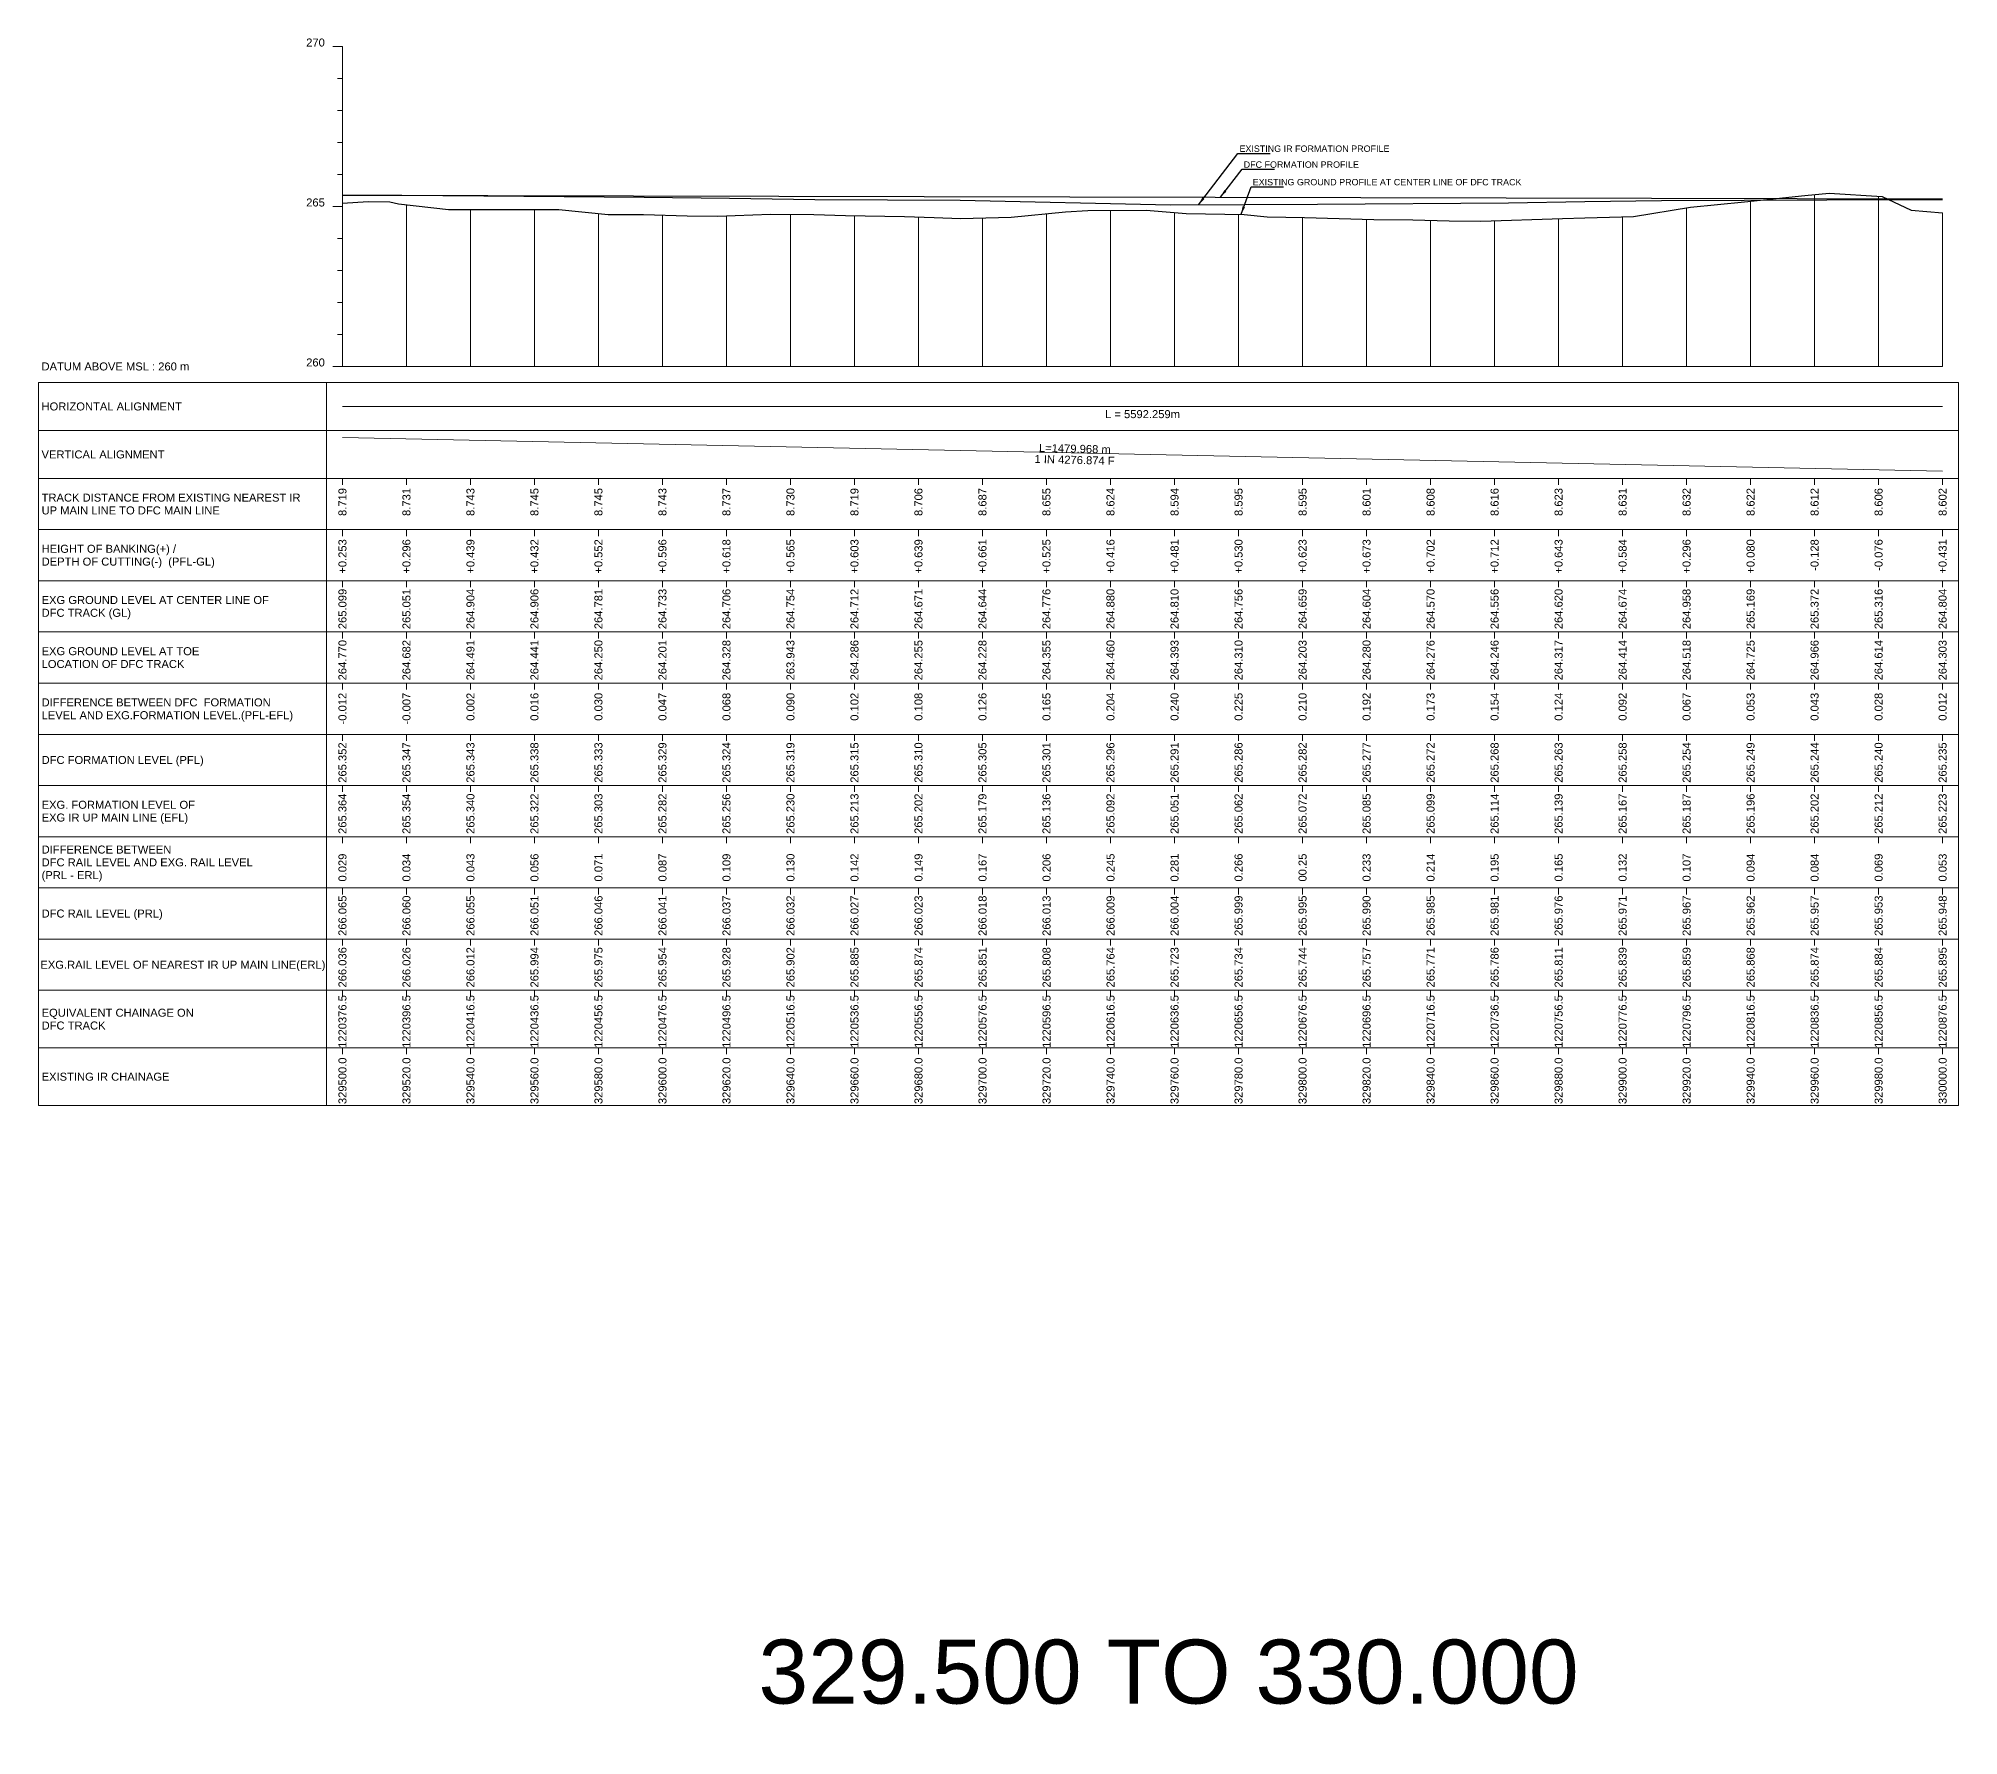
# Model space of a CAD drawing. Header units: metres. Extents: x 2905 to 23505, y -2719 to -1879.
# Drawn here: x 20905 to 21505, y -2428 to -1897 of the extents above; entities that cross this region are included whole.
import ezdxf
from ezdxf.enums import TextEntityAlignment as Align

# ---------------------------------------------------------------- set-up
doc = ezdxf.new("R2010")
doc.units = ezdxf.units.M
doc.header["$MEASUREMENT"] = 0
for name, color, linetype, lineweight in [('LS CUT FILL', 10, 'Continuous', 0), ('LS DATUM', 7, 'Continuous', 0), ('LS DATUM X', 7, 'Continuous', 0), ('LS DATUM Y', 7, 'Continuous', 0), ('LS DIFF. EXG.RL & PRO. RL', 10, 'Continuous', 0), ('LS DIFF. PFL & EFL', 10, 'Continuous', 0), ('LS EXG FL', 7, 'Continuous', 0), ('LS EXG GL', 7, 'Continuous', 0), ('LS EXG GL AT PRO TOE', 7, 'Continuous', 0), ('LS EXG IR CH', 7, 'Continuous', 0), ('LS EXG RL', 7, 'Continuous', 0), ('LS EXG. FL', 7, 'Continuous', 0), ('LS EXG. GL', 7, 'Continuous', 0), ('LS EXG. GL AT PRO. TOE', 7, 'Continuous', 0), ('LS EXG. IR CH', 7, 'Continuous', 0), ('LS EXG. RL', 7, 'Continuous', 0), ('LS FRAME', 7, 'Continuous', 0), ('LS HORIZONTAL ALIGNMENT', 10, 'Continuous', 0), ('LS PFL-EFL', 10, 'Continuous', 0), ('LS PRL-ERL', 10, 'Continuous', 0), ('LS PRO FL', 10, 'Continuous', 0), ('LS PRO. CUT & FILL', 10, 'Continuous', 0), ('LS PRO. DFCC CH', 10, 'Continuous', 0), ('LS PRO. FL', 10, 'Continuous', 0), ('LS PRO. RL', 10, 'Continuous', 0), ('LS PROFILE EXG FL', 7, 'Continuous', 25), ('LS PROFILE EXG GL', 7, 'Continuous', 30), ('LS PROFILE PRO FL', 1, 'Continuous', 30), ('LS TICKS', 7, 'Continuous', 0), ('LS TRACK CENTER', 10, 'Continuous', 0), ("LS TRACK CENTER's", 10, 'Continuous', 0), ('LS VERTICAL ALIGNMENT', 10, 'Continuous', 0), ('Profile Grid', 7, 'Continuous', 0)]:
    doc.layers.add(name, color=color, linetype=linetype, lineweight=lineweight)
doc.layers.add('ref text', color=3, linetype='Continuous')
doc.styles.get("Standard").update_dxf_attribs({"font": 'arial.ttf'})
doc.styles.add('Style-Arial', font='arial.ttf')
doc.styles.add('StyleArial', font='arial.ttf')
doc.dimstyles.get("Standard").update_dxf_attribs({"dimtxt": 5, "dimasz": 0.18, "dimexe": 0.18, "dimexo": 0.0625, "dimgap": 0.09, "dimtad": 0, "dimtih": 1, "dimtoh": 1, "dimdec": 4, "dimzin": 0, "dimdsep": 46, "dimtxsty": 'Standard', "dimcen": 0.09, "dimadec": 0, "dimazin": 0, "dimtfac": 1, "dimtdec": 4, "dimtofl": 0, "dimtmove": 0, "dimatfit": 3, "dimfxl": 1, "dimtolj": 1, "dimtzin": 0, "dimarcsym": 0})

msp = doc.modelspace()

# ---------------------------------------------------------------- linework, layer by layer
at = {"layer": 'LS DATUM X', "color": 7, "linetype": 'Continuous', "lineweight": 0}
msp.add_line((21000, -2000), (21499.99, -2000), dxfattribs=at)
at = {"layer": 'LS DATUM Y', "color": 7, "linetype": 'Continuous', "lineweight": 0}
for p, q in [((20997, -1900), (21000, -1900)), ((20997, -1900), (21000, -1900)), ((21000, -2000), (21000, -1900)), ((20998.5, -1910), (21000, -1910)), ((20998.5, -1920), (21000, -1920)), ((20998.5, -1930), (21000, -1930)), ((20998.5, -1940), (21000, -1940)), ((20997, -1950), (21000, -1950)), ((20998.5, -1960), (21000, -1960)), ((20998.5, -1970), (21000, -1970)), ((20998.5, -1980), (21000, -1980)), ((20998.5, -1990), (21000, -1990)), ((20997, -2000), (21000, -2000))]:
    msp.add_line(p, q, dxfattribs=at)
at = {"layer": 'LS FRAME'}
for points in [[(20995, -2231), (20905, -2231), (20905, -2005)], [(20905, -2005), (20995, -2005)], [(20995, -2020), (20905, -2020)], [(20995, -2035), (20905, -2035)], [(20995, -2051), (20905, -2051)], [(20905, -2051), (20995, -2051)], [(20995, -2067), (20905, -2067)], [(20905, -2067), (20995, -2067)], [(20995, -2083), (20905, -2083)], [(20905, -2083), (20995, -2083)], [(20995, -2099), (20905, -2099)], [(20995, -2115), (20905, -2115)], [(20905, -2115), (20995, -2115)], [(20995, -2131), (20905, -2131)], [(20905, -2131), (20995, -2131)], [(20995, -2147), (20905, -2147)], [(20905, -2147), (20995, -2147)], [(20995, -2163), (20905, -2163)], [(20905, -2163), (20995, -2163)], [(20995, -2179), (20905, -2179)], [(20995, -2195), (20905, -2195)], [(20995, -2213), (20905, -2213)]]:
    msp.add_lwpolyline(points, dxfattribs=at)
at = {"layer": 'LS FRAME', "color": 7, "linetype": 'Continuous', "lineweight": 0, "flags": 128}
for points in [[(20995, -2020), (21504.99, -2020), (21504.99, -2005), (20995, -2005), (20995, -2020)], [(20995, -2035), (21504.99, -2035), (21504.99, -2020), (20995, -2020), (20995, -2035)], [(20995, -2051), (21504.99, -2051), (21504.99, -2035), (20995, -2035), (20995, -2051)], [(20995, -2067), (21504.99, -2067), (21504.99, -2051), (20995, -2051), (20995, -2067)], [(20995, -2083), (21504.99, -2083), (21504.99, -2067), (20995, -2067), (20995, -2083)], [(20995, -2099), (21504.99, -2099), (21504.99, -2083), (20995, -2083), (20995, -2099)], [(20995, -2115), (21504.99, -2115), (21504.99, -2099), (20995, -2099), (20995, -2115)], [(20995, -2131), (21504.99, -2131), (21504.99, -2115), (20995, -2115), (20995, -2131)], [(20995, -2147), (21504.99, -2147), (21504.99, -2131), (20995, -2131), (20995, -2147)], [(20995, -2163), (21504.99, -2163), (21504.99, -2147), (20995, -2147), (20995, -2163)], [(20995, -2179), (21504.99, -2179), (21504.99, -2163), (20995, -2163), (20995, -2179)], [(20995, -2195), (21504.99, -2195), (21504.99, -2179), (20995, -2179), (20995, -2195)], [(20995, -2213), (21504.99, -2213), (21504.99, -2195), (20995, -2195), (20995, -2213)], [(20995, -2231), (21504.99, -2231), (21504.99, -2213), (20995, -2213), (20995, -2231)]]:
    msp.add_lwpolyline(points, close=True, dxfattribs=at)
at = {"layer": 'LS FRAME', "color": 7, "linetype": 'Continuous', "lineweight": 0}
msp.add_3dface([(20995, -2099), (20915, -2099), (20915, -2099)], dxfattribs=at)
at = {"layer": 'LS HORIZONTAL ALIGNMENT', "lineweight": 0, "flags": 128}
msp.add_lwpolyline([(21000, -2012.5), (21499.99, -2012.5)], dxfattribs=at)
at = {"layer": 'LS PROFILE EXG FL'}
msp.add_lwpolyline([(21000, -1946.36), (21018.53, -1946.45), (21044.17, -1946.63), (21094.3, -1947.1), (21120.93, -1947.45), (21147.56, -1947.8), (21170.29, -1947.92), (21193.03, -1948.05), (21258.78, -1949.49), (21281.74, -1949.37), (21304.7, -1949.25), (21364.33, -1948.83), (21388.24, -1948.49), (21412.15, -1948.16), (21437.99, -1948.04), (21463.82, -1947.97), (21500, -1947.77)], dxfattribs=at)
at = {"layer": 'LS PROFILE EXG GL', "flags": 128}
msp.add_lwpolyline([(21000, -1949.01), (21007.99, -1948.44), (21014.86, -1948.52), (21017.51, -1949.22), (21033.12, -1950.93), (21044.79, -1950.98), (21055.64, -1950.92), (21067.66, -1950.97), (21083.05, -1952.5), (21094.02, -1952.5), (21107.71, -1952.9), (21117.19, -1953.05), (21133.8, -1952.39), (21147.27, -1952.54), (21157.16, -1952.82), (21175.63, -1953.17), (21184.9, -1953.43), (21193.15, -1953.72), (21208.94, -1953.35), (21225.9, -1951.65), (21232.95, -1951.22), (21251.14, -1951.16), (21263.66, -1952.21), (21281.74, -1952.47), (21288.95, -1953.21), (21300.59, -1953.42), (21322.3, -1954.02), (21334.51, -1954.14), (21345.85, -1954.47), (21355.66, -1954.58), (21381.27, -1953.76), (21388.24, -1953.6), (21395.91, -1953.35), (21403.46, -1953.18), (21421.22, -1950.22), (21438.07, -1948.51), (21456.92, -1946.59), (21464.59, -1945.82), (21481.16, -1946.92), (21490.17, -1951.16), (21499.99, -1951.96)], dxfattribs=at)
at = {"layer": 'LS PROFILE PRO FL'}
msp.add_line((21000, -1946.48), (21499.99, -1947.65), dxfattribs=at)
at = {"layer": 'LS TICKS', "color": 7, "linetype": 'Continuous', "lineweight": 0, "flags": 128}
for points in [[(21000, -2037), (21000, -2035)], [(21020, -2037), (21020, -2035)], [(21040, -2037), (21040, -2035)], [(21059.99, -2037), (21059.99, -2035)], [(21079.99, -2037), (21079.99, -2035)], [(21099.99, -2037), (21099.99, -2035)], [(21119.99, -2037), (21119.99, -2035)], [(21139.99, -2037), (21139.99, -2035)], [(21159.99, -2037), (21159.99, -2035)], [(21179.99, -2037), (21179.99, -2035)], [(21199.98, -2037), (21199.98, -2035)], [(21219.98, -2037), (21219.98, -2035)], [(21239.98, -2037), (21239.98, -2035)], [(21260, -2037), (21260, -2035)], [(21280, -2037), (21280, -2035)], [(21300, -2037), (21300, -2035)], [(21320, -2037), (21320, -2035)], [(21340, -2037), (21340, -2035)], [(21360, -2037), (21360, -2035)], [(21380, -2037), (21380, -2035)], [(21400, -2037), (21400, -2035)], [(21419.99, -2037), (21419.99, -2035)], [(21439.99, -2037), (21439.99, -2035)], [(21459.99, -2037), (21459.99, -2035)], [(21479.99, -2037), (21479.99, -2035)], [(21499.99, -2037), (21499.99, -2035)], [(21000, -2053), (21000, -2051)], [(21020, -2053), (21020, -2051)], [(21040, -2053), (21040, -2051)], [(21059.99, -2053), (21059.99, -2051)], [(21079.99, -2053), (21079.99, -2051)], [(21099.99, -2053), (21099.99, -2051)], [(21119.99, -2053), (21119.99, -2051)], [(21139.99, -2053), (21139.99, -2051)], [(21159.99, -2053), (21159.99, -2051)], [(21179.99, -2053), (21179.99, -2051)], [(21199.98, -2053), (21199.98, -2051)], [(21219.98, -2053), (21219.98, -2051)], [(21239.98, -2053), (21239.98, -2051)], [(21260, -2053), (21260, -2051)], [(21280, -2053), (21280, -2051)], [(21300, -2053), (21300, -2051)], [(21320, -2053), (21320, -2051)], [(21340, -2053), (21340, -2051)], [(21360, -2053), (21360, -2051)], [(21380, -2053), (21380, -2051)], [(21400, -2053), (21400, -2051)], [(21419.99, -2053), (21419.99, -2051)], [(21439.99, -2053), (21439.99, -2051)], [(21459.99, -2053), (21459.99, -2051)], [(21479.99, -2053), (21479.99, -2051)], [(21499.99, -2053), (21499.99, -2051)], [(21000, -2069), (21000, -2067)], [(21020, -2069), (21020, -2067)], [(21040, -2069), (21040, -2067)], [(21059.99, -2069), (21059.99, -2067)], [(21079.99, -2069), (21079.99, -2067)], [(21099.99, -2069), (21099.99, -2067)], [(21119.99, -2069), (21119.99, -2067)], [(21139.99, -2069), (21139.99, -2067)], [(21159.99, -2069), (21159.99, -2067)], [(21179.99, -2069), (21179.99, -2067)], [(21199.98, -2069), (21199.98, -2067)], [(21219.98, -2069), (21219.98, -2067)], [(21239.98, -2069), (21239.98, -2067)], [(21260, -2069), (21260, -2067)], [(21280, -2069), (21280, -2067)], [(21300, -2069), (21300, -2067)], [(21320, -2069), (21320, -2067)], [(21340, -2069), (21340, -2067)], [(21360, -2069), (21360, -2067)], [(21380, -2069), (21380, -2067)], [(21400, -2069), (21400, -2067)], [(21419.99, -2069), (21419.99, -2067)], [(21439.99, -2069), (21439.99, -2067)], [(21459.99, -2069), (21459.99, -2067)], [(21479.99, -2069), (21479.99, -2067)], [(21499.99, -2069), (21499.99, -2067)], [(21000, -2085), (21000, -2083)], [(21020, -2085), (21020, -2083)], [(21040, -2085), (21040, -2083)], [(21059.99, -2085), (21059.99, -2083)], [(21079.99, -2085), (21079.99, -2083)], [(21099.99, -2085), (21099.99, -2083)], [(21119.99, -2085), (21119.99, -2083)], [(21139.99, -2085), (21139.99, -2083)], [(21159.99, -2085), (21159.99, -2083)], [(21179.99, -2085), (21179.99, -2083)], [(21199.98, -2085), (21199.98, -2083)], [(21219.98, -2085), (21219.98, -2083)], [(21239.98, -2085), (21239.98, -2083)], [(21260, -2085), (21260, -2083)], [(21280, -2085), (21280, -2083)], [(21300, -2085), (21300, -2083)], [(21320, -2085), (21320, -2083)], [(21340, -2085), (21340, -2083)], [(21360, -2085), (21360, -2083)], [(21380, -2085), (21380, -2083)], [(21400, -2085), (21400, -2083)], [(21419.99, -2085), (21419.99, -2083)], [(21439.99, -2085), (21439.99, -2083)], [(21459.99, -2085), (21459.99, -2083)], [(21479.99, -2085), (21479.99, -2083)], [(21499.99, -2085), (21499.99, -2083)], [(21000, -2101), (21000, -2099)], [(21020, -2101), (21020, -2099)], [(21040, -2101), (21040, -2099)], [(21059.99, -2101), (21059.99, -2099)], [(21079.99, -2101), (21079.99, -2099)], [(21099.99, -2101), (21099.99, -2099)], [(21119.99, -2101), (21119.99, -2099)], [(21139.99, -2101), (21139.99, -2099)], [(21159.99, -2101), (21159.99, -2099)], [(21179.99, -2101), (21179.99, -2099)], [(21199.98, -2101), (21199.98, -2099)], [(21219.98, -2101), (21219.98, -2099)], [(21239.98, -2101), (21239.98, -2099)], [(21260, -2101), (21260, -2099)], [(21280, -2101), (21280, -2099)], [(21300, -2101), (21300, -2099)], [(21320, -2101), (21320, -2099)], [(21340, -2101), (21340, -2099)], [(21360, -2101), (21360, -2099)], [(21380, -2101), (21380, -2099)], [(21400, -2101), (21400, -2099)], [(21419.99, -2101), (21419.99, -2099)], [(21439.99, -2101), (21439.99, -2099)], [(21459.99, -2101), (21459.99, -2099)], [(21479.99, -2101), (21479.99, -2099)], [(21499.99, -2101), (21499.99, -2099)], [(21000, -2117), (21000, -2115)], [(21020, -2117), (21020, -2115)], [(21040, -2117), (21040, -2115)], [(21059.99, -2117), (21059.99, -2115)], [(21079.99, -2117), (21079.99, -2115)], [(21099.99, -2117), (21099.99, -2115)], [(21119.99, -2117), (21119.99, -2115)], [(21139.99, -2117), (21139.99, -2115)], [(21159.99, -2117), (21159.99, -2115)], [(21179.99, -2117), (21179.99, -2115)], [(21199.98, -2117), (21199.98, -2115)], [(21219.98, -2117), (21219.98, -2115)], [(21239.98, -2117), (21239.98, -2115)], [(21260, -2117), (21260, -2115)], [(21280, -2117), (21280, -2115)], [(21300, -2117), (21300, -2115)], [(21320, -2117), (21320, -2115)], [(21340, -2117), (21340, -2115)], [(21360, -2117), (21360, -2115)], [(21380, -2117), (21380, -2115)], [(21400, -2117), (21400, -2115)], [(21419.99, -2117), (21419.99, -2115)], [(21439.99, -2117), (21439.99, -2115)], [(21459.99, -2117), (21459.99, -2115)], [(21479.99, -2117), (21479.99, -2115)], [(21499.99, -2117), (21499.99, -2115)], [(21000, -2133), (21000, -2131)], [(21020, -2133), (21020, -2131)], [(21040, -2133), (21040, -2131)], [(21059.99, -2133), (21059.99, -2131)], [(21079.99, -2133), (21079.99, -2131)], [(21099.99, -2133), (21099.99, -2131)], [(21119.99, -2133), (21119.99, -2131)], [(21139.99, -2133), (21139.99, -2131)], [(21159.99, -2133), (21159.99, -2131)], [(21179.99, -2133), (21179.99, -2131)], [(21199.98, -2133), (21199.98, -2131)], [(21219.98, -2133), (21219.98, -2131)], [(21239.98, -2133), (21239.98, -2131)], [(21260, -2133), (21260, -2131)], [(21280, -2133), (21280, -2131)], [(21300, -2133), (21300, -2131)], [(21320, -2133), (21320, -2131)], [(21340, -2133), (21340, -2131)], [(21360, -2133), (21360, -2131)], [(21380, -2133), (21380, -2131)], [(21400, -2133), (21400, -2131)], [(21419.99, -2133), (21419.99, -2131)], [(21439.99, -2133), (21439.99, -2131)], [(21459.99, -2133), (21459.99, -2131)], [(21479.99, -2133), (21479.99, -2131)], [(21499.99, -2133), (21499.99, -2131)], [(21000, -2149), (21000, -2147)], [(21020, -2149), (21020, -2147)], [(21040, -2149), (21040, -2147)], [(21059.99, -2149), (21059.99, -2147)], [(21079.99, -2149), (21079.99, -2147)], [(21099.99, -2149), (21099.99, -2147)], [(21119.99, -2149), (21119.99, -2147)], [(21139.99, -2149), (21139.99, -2147)], [(21159.99, -2149), (21159.99, -2147)], [(21179.99, -2149), (21179.99, -2147)], [(21199.98, -2149), (21199.98, -2147)], [(21219.98, -2149), (21219.98, -2147)], [(21239.98, -2149), (21239.98, -2147)], [(21260, -2149), (21260, -2147)], [(21280, -2149), (21280, -2147)], [(21300, -2149), (21300, -2147)], [(21320, -2149), (21320, -2147)], [(21340, -2149), (21340, -2147)], [(21360, -2149), (21360, -2147)], [(21380, -2149), (21380, -2147)], [(21400, -2149), (21400, -2147)], [(21419.99, -2149), (21419.99, -2147)], [(21439.99, -2149), (21439.99, -2147)], [(21459.99, -2149), (21459.99, -2147)], [(21479.99, -2149), (21479.99, -2147)], [(21499.99, -2149), (21499.99, -2147)], [(21000, -2165), (21000, -2163)], [(21020, -2165), (21020, -2163)], [(21040, -2165), (21040, -2163)], [(21059.99, -2165), (21059.99, -2163)], [(21079.99, -2165), (21079.99, -2163)], [(21099.99, -2165), (21099.99, -2163)], [(21119.99, -2165), (21119.99, -2163)], [(21139.99, -2165), (21139.99, -2163)], [(21159.99, -2165), (21159.99, -2163)], [(21179.99, -2165), (21179.99, -2163)], [(21199.98, -2165), (21199.98, -2163)], [(21219.98, -2165), (21219.98, -2163)], [(21239.98, -2165), (21239.98, -2163)], [(21260, -2165), (21260, -2163)], [(21280, -2165), (21280, -2163)], [(21300, -2165), (21300, -2163)], [(21320, -2165), (21320, -2163)], [(21340, -2165), (21340, -2163)], [(21360, -2165), (21360, -2163)], [(21380, -2165), (21380, -2163)], [(21400, -2165), (21400, -2163)], [(21419.99, -2165), (21419.99, -2163)], [(21439.99, -2165), (21439.99, -2163)], [(21459.99, -2165), (21459.99, -2163)], [(21479.99, -2165), (21479.99, -2163)], [(21499.99, -2165), (21499.99, -2163)], [(21000, -2181), (21000, -2179)], [(21020, -2181), (21020, -2179)], [(21040, -2181), (21040, -2179)], [(21059.99, -2181), (21059.99, -2179)], [(21079.99, -2181), (21079.99, -2179)], [(21099.99, -2181), (21099.99, -2179)], [(21119.99, -2181), (21119.99, -2179)], [(21139.99, -2181), (21139.99, -2179)], [(21159.99, -2181), (21159.99, -2179)], [(21179.99, -2181), (21179.99, -2179)], [(21199.98, -2181), (21199.98, -2179)], [(21219.98, -2181), (21219.98, -2179)], [(21239.98, -2181), (21239.98, -2179)], [(21260, -2181), (21260, -2179)], [(21280, -2181), (21280, -2179)], [(21300, -2181), (21300, -2179)], [(21320, -2181), (21320, -2179)], [(21340, -2181), (21340, -2179)], [(21360, -2181), (21360, -2179)], [(21380, -2181), (21380, -2179)], [(21400, -2181), (21400, -2179)], [(21419.99, -2181), (21419.99, -2179)], [(21439.99, -2181), (21439.99, -2179)], [(21459.99, -2181), (21459.99, -2179)], [(21479.99, -2181), (21479.99, -2179)], [(21499.99, -2181), (21499.99, -2179)], [(21000, -2197), (21000, -2195)], [(21020, -2197), (21020, -2195)], [(21040, -2197), (21040, -2195)], [(21059.99, -2197), (21059.99, -2195)], [(21079.99, -2197), (21079.99, -2195)], [(21099.99, -2197), (21099.99, -2195)], [(21119.99, -2197), (21119.99, -2195)], [(21139.99, -2197), (21139.99, -2195)], [(21159.99, -2197), (21159.99, -2195)], [(21179.99, -2197), (21179.99, -2195)], [(21199.98, -2197), (21199.98, -2195)], [(21219.98, -2197), (21219.98, -2195)], [(21239.98, -2197), (21239.98, -2195)], [(21260, -2197), (21260, -2195)], [(21280, -2197), (21280, -2195)], [(21300, -2197), (21300, -2195)], [(21320, -2197), (21320, -2195)], [(21340, -2197), (21340, -2195)], [(21360, -2197), (21360, -2195)], [(21380, -2197), (21380, -2195)], [(21400, -2197), (21400, -2195)], [(21419.99, -2197), (21419.99, -2195)], [(21439.99, -2197), (21439.99, -2195)], [(21459.99, -2197), (21459.99, -2195)], [(21479.99, -2197), (21479.99, -2195)], [(21499.99, -2197), (21499.99, -2195)], [(21000, -2215), (21000, -2213)], [(21020, -2215), (21020, -2213)], [(21040, -2215), (21040, -2213)], [(21059.99, -2215), (21059.99, -2213)], [(21079.99, -2215), (21079.99, -2213)], [(21099.99, -2215), (21099.99, -2213)], [(21119.99, -2215), (21119.99, -2213)], [(21139.99, -2215), (21139.99, -2213)], [(21159.99, -2215), (21159.99, -2213)], [(21179.99, -2215), (21179.99, -2213)], [(21199.98, -2215), (21199.98, -2213)], [(21219.98, -2215), (21219.98, -2213)], [(21239.98, -2215), (21239.98, -2213)], [(21260, -2215), (21260, -2213)], [(21280, -2215), (21280, -2213)], [(21300, -2215), (21300, -2213)], [(21320, -2215), (21320, -2213)], [(21340, -2215), (21340, -2213)], [(21360, -2215), (21360, -2213)], [(21380, -2215), (21380, -2213)], [(21400, -2215), (21400, -2213)], [(21419.99, -2215), (21419.99, -2213)], [(21439.99, -2215), (21439.99, -2213)], [(21459.99, -2215), (21459.99, -2213)], [(21479.99, -2215), (21479.99, -2213)], [(21499.99, -2215), (21499.99, -2213)]]:
    msp.add_lwpolyline(points, dxfattribs=at)
at = {"layer": 'LS VERTICAL ALIGNMENT', "linetype": 'Continuous', "lineweight": 0, "flags": 128}
msp.add_lwpolyline([(21000, -2022.25), (21499.99, -2032.75)], dxfattribs=at)
at = {"layer": 'Profile Grid', "linetype": 'Continuous', "lineweight": 0, "flags": 128}
for points in [[(21000, -2000), (21000, -1949.01)], [(21020, -2000), (21020, -1949.49)], [(21439.99, -2000), (21439.99, -1948.31)], [(21459.99, -2000), (21459.99, -1946.28)], [(21479.99, -2000), (21479.99, -1946.84)], [(21040, -2000), (21040, -1950.96)], [(21059.99, -2000), (21059.99, -1950.94)], [(21079.99, -2000), (21079.99, -1952.19)], [(21099.99, -2000), (21099.99, -1952.67)], [(21119.99, -2000), (21119.99, -1952.94)], [(21139.99, -2000), (21139.99, -1952.46)], [(21159.99, -2000), (21159.99, -1952.88)], [(21179.99, -2000), (21179.99, -1953.29)], [(21199.98, -2000), (21199.98, -1953.56)], [(21219.98, -2000), (21219.98, -1952.24)], [(21239.98, -2000), (21239.98, -1951.2)], [(21260, -2000), (21260, -1951.9)], [(21280, -2000), (21280, -1952.44)], [(21300, -2000), (21300, -1953.41)], [(21320, -2000), (21320, -1953.96)], [(21340, -2000), (21340, -1954.3)], [(21360, -2000), (21360, -1954.44)], [(21380, -2000), (21380, -1953.8)], [(21400, -2000), (21400, -1953.26)], [(21419.99, -2000), (21419.99, -1950.42)], [(21499.99, -2000), (21499.99, -1951.96)]]:
    msp.add_lwpolyline(points, dxfattribs=at)

# ---------------------------------------------------------------- texts
at = {"layer": 'LS CUT FILL', "lineweight": 0, "style": 'Style-Arial'}
for s, p in [('+0.253', (21000, -2054)), ('+0.296', (21020, -2054)), ('+0.439', (21040, -2054)), ('+0.432', (21059.99, -2054)), ('+0.552', (21079.99, -2054)), ('+0.596', (21099.99, -2054)), ('+0.618', (21119.99, -2054)), ('+0.565', (21139.99, -2054)), ('+0.603', (21159.99, -2054)), ('+0.639', (21179.99, -2054)), ('+0.661', (21199.98, -2054)), ('+0.525', (21219.98, -2054)), ('+0.416', (21239.98, -2054)), ('+0.481', (21260, -2054)), ('+0.530', (21280, -2054)), ('+0.623', (21300, -2054)), ('+0.673', (21320, -2054)), ('+0.702', (21340, -2054)), ('+0.712', (21360, -2054)), ('+0.643', (21380, -2054)), ('+0.584', (21400, -2054)), ('+0.296', (21419.99, -2054)), ('+0.080', (21439.99, -2054)), ('-0.128', (21459.99, -2054)), ('-0.076', (21479.99, -2054)), ('+0.431', (21499.99, -2054))]:
    msp.add_text(s, height=2.5, rotation=90, dxfattribs=at).set_placement(p, align=Align.MIDDLE_RIGHT)
at = {"layer": 'LS DATUM', "color": 7, "style": 'StyleArial'}
msp.add_text('DATUM ABOVE MSL : 260 m', height=2.5, rotation=0.00003, dxfattribs=at).set_placement((20905.97, -2000), align=Align.MIDDLE_LEFT)
at = {"layer": 'LS DATUM Y', "color": 7, "lineweight": 0, "style": 'Style-Arial'}
for s, p in [('270', (20994.5, -1900)), ('270', (20994.5, -1900)), ('265', (20994.5, -1950)), ('260', (20994.5, -2000))]:
    msp.add_text(s, height=2.5, dxfattribs=at).set_placement(p, align=Align.RIGHT)
at = {"layer": 'LS DIFF. EXG.RL & PRO. RL', "color": 10, "style": 'StyleArial'}
for s, p in [('DIFFERENCE BETWEEN ', (20906, -2151)), ('DFC RAIL LEVEL AND EXG. RAIL LEVEL ', (20906, -2155)), ('(PRL - ERL)', (20906, -2159))]:
    msp.add_text(s, height=2.5, rotation=0.00003, dxfattribs=at).set_placement(p, align=Align.MIDDLE_LEFT)
at = {"layer": 'LS DIFF. PFL & EFL', "color": 10, "style": 'StyleArial'}
for s, p in [('DIFFERENCE BETWEEN DFC  FORMATION ', (20906, -2105)), ('LEVEL AND EXG.FORMATION LEVEL.(PFL-EFL)', (20906, -2109))]:
    msp.add_text(s, height=2.5, rotation=0.00003, dxfattribs=at).set_placement(p, align=Align.MIDDLE_LEFT)
at = {"layer": 'LS EXG FL', "style": 'StyleArial'}
for s, p in [('EXG. FORMATION LEVEL OF', (20906, -2137)), ('EXG IR UP MAIN LINE (EFL)', (20906, -2141))]:
    msp.add_text(s, height=2.5, rotation=0.00003, dxfattribs=at).set_placement(p, align=Align.MIDDLE_LEFT)
at = {"layer": 'LS EXG GL', "lineweight": 0, "style": 'Style-Arial'}
for s, p in [('265.099', (21000, -2069.5)), ('265.051', (21020, -2069.5)), ('264.904', (21040, -2069.5)), ('264.906', (21059.99, -2069.5)), ('264.781', (21079.99, -2069.5)), ('264.733', (21099.99, -2069.5)), ('264.706', (21119.99, -2069.5)), ('264.754', (21139.99, -2069.5)), ('264.712', (21159.99, -2069.5)), ('264.671', (21179.99, -2069.5)), ('264.644', (21199.98, -2069.5)), ('264.776', (21219.98, -2069.5)), ('264.880', (21239.98, -2069.5)), ('264.810', (21260, -2069.5)), ('264.756', (21280, -2069.5)), ('264.659', (21300, -2069.5)), ('264.604', (21320, -2069.5)), ('264.570', (21340, -2069.5)), ('264.556', (21360, -2069.5)), ('264.620', (21380, -2069.5)), ('264.674', (21400, -2069.5)), ('264.958', (21419.99, -2069.5)), ('265.169', (21439.99, -2069.5)), ('265.372', (21459.99, -2069.5)), ('265.316', (21479.99, -2069.5)), ('264.804', (21499.99, -2069.5))]:
    msp.add_text(s, height=2.5, rotation=90, dxfattribs=at).set_placement(p, align=Align.MIDDLE_RIGHT)
at = {"layer": 'LS EXG GL AT PRO TOE', "color": 7, "style": 'StyleArial'}
for s, p in [('EXG GROUND LEVEL AT TOE', (20906, -2089)), ('LOCATION OF DFC TRACK', (20906, -2093))]:
    msp.add_text(s, height=2.5, rotation=0.00003, dxfattribs=at).set_placement(p, align=Align.MIDDLE_LEFT)
at = {"layer": 'LS EXG IR CH', "style": 'Style-Arial'}
for s, p in [('329500.0', (21000, -2216)), ('329520.0', (21020, -2216)), ('329540.0', (21040, -2216)), ('329560.0', (21060, -2216)), ('329580.0', (21080, -2216)), ('329600.0', (21100, -2216)), ('329620.0', (21120, -2216)), ('329640.0', (21140, -2216)), ('329660.0', (21160, -2216)), ('329680.0', (21180, -2216)), ('329700.0', (21200, -2216)), ('329720.0', (21220, -2216)), ('329740.0', (21240, -2216)), ('329760.0', (21260, -2216)), ('329780.0', (21280, -2216)), ('329800.0', (21300, -2216)), ('329820.0', (21320, -2216)), ('329840.0', (21340, -2216)), ('329860.0', (21360, -2216)), ('329880.0', (21380, -2216)), ('329900.0', (21400, -2216)), ('329920.0', (21420, -2216)), ('329940.0', (21440, -2216)), ('329960.0', (21460, -2216)), ('329980.0', (21480, -2216)), ('330000.0', (21500, -2216))]:
    msp.add_text(s, height=2.5, rotation=90, dxfattribs=at).set_placement(p, align=Align.MIDDLE_RIGHT)
at = {"layer": 'LS EXG RL', "style": 'Style-Arial'}
for s, p in [('266.036', (21000, -2181.5)), ('266.026', (21020, -2181.5)), ('266.012', (21040, -2181.5)), ('265.994', (21060, -2181.5)), ('265.975', (21080, -2181.5)), ('265.954', (21100, -2181.5)), ('265.928', (21120, -2181.5)), ('265.902', (21140, -2181.5)), ('265.885', (21160, -2181.5)), ('265.874', (21180, -2181.5)), ('265.851', (21200, -2181.5)), ('265.808', (21220, -2181.5)), ('265.764', (21240, -2181.5)), ('265.723', (21260, -2181.5)), ('265.734', (21280, -2181.5)), ('265.744', (21300, -2181.5)), ('265.757', (21320, -2181.5)), ('265.771', (21340, -2181.5)), ('265.786', (21360, -2181.5)), ('265.811', (21380, -2181.5)), ('265.839', (21400, -2181.5)), ('265.859', (21420, -2181.5)), ('265.868', (21440, -2181.5)), ('265.874', (21460, -2181.5)), ('265.884', (21480, -2181.5)), ('265.895', (21500, -2181.5))]:
    msp.add_text(s, height=2.5, rotation=90, dxfattribs=at).set_placement(p, align=Align.MIDDLE_RIGHT)
at = {"layer": 'LS EXG. FL'}
for s, p in [('265.364', (21000, -2133.5)), ('265.354', (21020, -2133.5)), ('265.340', (21040, -2133.5)), ('265.322', (21059.99, -2133.5)), ('265.303', (21079.99, -2133.5)), ('265.282', (21099.99, -2133.5)), ('265.256', (21119.99, -2133.5)), ('265.230', (21139.99, -2133.5)), ('265.213', (21159.99, -2133.5)), ('265.202', (21179.99, -2133.5)), ('265.179', (21199.98, -2133.5)), ('265.136', (21219.98, -2133.5)), ('265.092', (21239.98, -2133.5)), ('265.051', (21260, -2133.5)), ('265.062', (21280, -2133.5)), ('265.072', (21300, -2133.5)), ('265.085', (21320, -2133.5)), ('265.099', (21340, -2133.5)), ('265.114', (21360, -2133.5)), ('265.139', (21380, -2133.5)), ('265.167', (21400, -2133.5)), ('265.187', (21419.99, -2133.5)), ('265.196', (21439.99, -2133.5)), ('265.202', (21459.99, -2133.5)), ('265.212', (21479.99, -2133.5)), ('265.223', (21499.99, -2133.5))]:
    msp.add_text(s, height=2.5, rotation=90, dxfattribs=at).set_placement(p, align=Align.MIDDLE_RIGHT)
at = {"layer": 'LS EXG. GL', "color": 7, "style": 'StyleArial'}
for s, p in [('EXG GROUND LEVEL AT CENTER LINE OF ', (20906, -2073)), ('DFC TRACK (GL)', (20906, -2077))]:
    msp.add_text(s, height=2.5, rotation=0.00003, dxfattribs=at).set_placement(p, align=Align.MIDDLE_LEFT)
at = {"layer": 'LS EXG. GL AT PRO. TOE'}
for s, p in [('264.770', (21000, -2085.5)), ('264.682', (21020, -2085.5)), ('264.491', (21040, -2085.5)), ('264.441', (21059.99, -2085.5)), ('264.250', (21079.99, -2085.5)), ('264.201', (21099.99, -2085.5)), ('264.328', (21119.99, -2085.5)), ('263.943', (21139.99, -2085.5)), ('264.286', (21159.99, -2085.5)), ('264.255', (21179.99, -2085.5)), ('264.228', (21199.98, -2085.5)), ('264.355', (21219.98, -2085.5)), ('264.460', (21239.98, -2085.5)), ('264.393', (21260, -2085.5)), ('264.310', (21280, -2085.5)), ('264.203', (21300, -2085.5)), ('264.280', (21320, -2085.5)), ('264.276', (21340, -2085.5)), ('264.246', (21360, -2085.5)), ('264.317', (21380, -2085.5)), ('264.414', (21400, -2085.5)), ('264.518', (21419.99, -2085.5)), ('264.725', (21439.99, -2085.5)), ('264.966', (21459.99, -2085.5)), ('264.614', (21479.99, -2085.5)), ('264.303', (21499.99, -2085.5))]:
    msp.add_text(s, height=2.5, rotation=90, dxfattribs=at).set_placement(p, align=Align.MIDDLE_RIGHT)
at = {"layer": 'LS EXG. IR CH', "style": 'StyleArial'}
msp.add_text('EXISTING IR CHAINAGE', height=2.5, rotation=0.00003, dxfattribs=at).set_placement((20906, -2222), align=Align.MIDDLE_LEFT)
at = {"layer": 'LS EXG. RL', "style": 'StyleArial'}
msp.add_text('EXG.RAIL LEVEL OF NEAREST IR UP MAIN LINE(ERL)', height=2.5, rotation=0.00003, dxfattribs=at).set_placement((20905.61, -2187), align=Align.MIDDLE_LEFT)
at = {"layer": 'LS HORIZONTAL ALIGNMENT', "style": 'StyleArial'}
msp.add_text('HORIZONTAL ALIGNMENT', height=2.5, rotation=0.00003, dxfattribs=at).set_placement((20905.97, -2012.5), align=Align.MIDDLE_LEFT)
at = {"layer": 'LS HORIZONTAL ALIGNMENT', "lineweight": 0, "insert": (21250, -2014.92), "char_height": 2.5, "attachment_point": 5, "line_spacing_factor": 0.6, "style": 'Style-Arial'}
msp.add_mtext('L = 5592.259m', dxfattribs=at)
at = {"layer": 'LS PFL-EFL'}
for s, p in [('-0.012', (21000, -2102)), ('-0.007', (21020, -2102)), ('0.002', (21040, -2102)), ('0.016', (21059.99, -2102)), ('0.030', (21079.99, -2102)), ('0.047', (21099.99, -2102)), ('0.068', (21119.99, -2102)), ('0.090', (21139.99, -2102)), ('0.102', (21159.99, -2102)), ('0.108', (21179.99, -2102)), ('0.126', (21199.98, -2102)), ('0.165', (21219.98, -2102)), ('0.204', (21239.98, -2102)), ('0.240', (21260, -2102)), ('0.225', (21280, -2102)), ('0.210', (21300, -2102)), ('0.192', (21320, -2102)), ('0.173', (21340, -2102)), ('0.154', (21360, -2102)), ('0.124', (21380, -2102)), ('0.092', (21400, -2102)), ('0.067', (21419.99, -2102)), ('0.053', (21439.99, -2102)), ('0.043', (21459.99, -2102)), ('0.028', (21479.99, -2102)), ('0.012', (21499.99, -2102))]:
    msp.add_text(s, height=2.5, rotation=90, dxfattribs=at).set_placement(p, align=Align.MIDDLE_RIGHT)
at = {"layer": 'LS PRL-ERL'}
for s, p in [('0.029', (21001.25, -2161)), ('0.034', (21021.25, -2161)), ('0.043', (21041.25, -2161)), ('0.056', (21061.25, -2161)), ('0.071', (21081.25, -2161)), ('0.087', (21101.25, -2161)), ('0.109', (21121.25, -2161)), ('0.130', (21141.25, -2161)), ('0.142', (21161.25, -2161)), ('0.149', (21181.25, -2161)), ('0.167', (21201.25, -2161)), ('0.206', (21221.25, -2161)), ('0.245', (21241.25, -2161)), ('0.281', (21261.25, -2161)), ('0.266', (21281.25, -2161)), ('00.25', (21301.25, -2161)), ('0.233', (21321.25, -2161)), ('0.214', (21341.25, -2161)), ('0.195', (21361.25, -2161)), ('0.165', (21381.25, -2161)), ('0.132', (21401.25, -2161)), ('0.107', (21421.25, -2161)), ('0.094', (21441.25, -2161)), ('0.084', (21461.25, -2161)), ('0.069', (21481.25, -2161)), ('0.053', (21501.25, -2161))]:
    msp.add_text(s, height=2.5, rotation=90, dxfattribs=at).set_placement(p)
at = {"layer": 'LS PRO FL', "lineweight": 0, "style": 'Style-Arial'}
for s, p in [('265.352', (21000, -2117.5)), ('265.347', (21020, -2117.5)), ('265.343', (21040, -2117.5)), ('265.338', (21059.99, -2117.5)), ('265.333', (21079.99, -2117.5)), ('265.329', (21099.99, -2117.5)), ('265.324', (21119.99, -2117.5)), ('265.319', (21139.99, -2117.5)), ('265.315', (21159.99, -2117.5)), ('265.310', (21179.99, -2117.5)), ('265.305', (21199.98, -2117.5)), ('265.301', (21219.98, -2117.5)), ('265.296', (21239.98, -2117.5)), ('265.291', (21260, -2117.5)), ('265.286', (21280, -2117.5)), ('265.282', (21300, -2117.5)), ('265.277', (21320, -2117.5)), ('265.272', (21340, -2117.5)), ('265.268', (21360, -2117.5)), ('265.263', (21380, -2117.5)), ('265.258', (21400, -2117.5)), ('265.254', (21419.99, -2117.5)), ('265.249', (21439.99, -2117.5)), ('265.244', (21459.99, -2117.5)), ('265.240', (21479.99, -2117.5)), ('265.235', (21499.99, -2117.5))]:
    msp.add_text(s, height=2.5, rotation=90, dxfattribs=at).set_placement(p, align=Align.MIDDLE_RIGHT)
at = {"layer": 'LS PRO. CUT & FILL', "color": 10, "style": 'StyleArial'}
for s, p in [('HEIGHT OF BANKING(+) /', (20906, -2057)), ('DEPTH OF CUTTING(-)  (PFL-GL)', (20906, -2061))]:
    msp.add_text(s, height=2.5, rotation=0.00003, dxfattribs=at).set_placement(p, align=Align.MIDDLE_LEFT)
at = {"layer": 'LS PRO. DFCC CH', "color": 10, "style": 'Style-Arial'}
for s, p in [('EQUIVALENT CHAINAGE ON ', (20906, -2202)), ('DFC TRACK', (20906, -2206))]:
    msp.add_text(s, height=2.5, rotation=0.00003, dxfattribs=at).set_placement(p, align=Align.MIDDLE_LEFT)
at = {"layer": 'LS PRO. DFCC CH'}
for s, p in [('1220376.5', (21001.25, -2213)), ('1220396.5', (21021.25, -2213)), ('1220416.5', (21041.25, -2213)), ('1220436.5', (21061.25, -2213)), ('1220456.5', (21081.25, -2213)), ('1220476.5', (21101.25, -2213)), ('1220496.5', (21121.25, -2213)), ('1220516.5', (21141.25, -2213)), ('1220536.5', (21161.25, -2213)), ('1220556.5', (21181.25, -2213)), ('1220576.5', (21201.25, -2213)), ('1220596.5', (21221.25, -2213)), ('1220616.5', (21241.25, -2213)), ('1220636.5', (21261.25, -2213)), ('1220656.5', (21281.25, -2213)), ('1220676.5', (21301.25, -2213)), ('1220696.5', (21321.25, -2213)), ('1220716.5', (21341.25, -2213)), ('1220736.5', (21361.25, -2213)), ('1220756.5', (21381.25, -2213)), ('1220776.5', (21401.25, -2213)), ('1220796.5', (21421.25, -2213)), ('1220816.5', (21441.25, -2213)), ('1220836.5', (21461.25, -2213)), ('1220856.5', (21481.25, -2213)), ('1220876.5', (21501.25, -2213))]:
    msp.add_text(s, height=2.5, rotation=90, dxfattribs=at).set_placement(p)
at = {"layer": 'LS PRO. FL', "color": 10, "style": 'StyleArial'}
msp.add_text('DFC FORMATION LEVEL (PFL) ', height=2.5, rotation=0.00003, dxfattribs=at).set_placement((20906, -2123), align=Align.MIDDLE_LEFT)
at = {"layer": 'LS PRO. RL'}
for s, p in [('266.065', (21001.25, -2178)), ('266.060', (21021.25, -2178)), ('266.055', (21041.25, -2178)), ('266.051', (21061.25, -2178)), ('266.046', (21081.25, -2178)), ('266.041', (21101.25, -2178)), ('266.037', (21121.25, -2178)), ('266.032', (21141.25, -2178)), ('266.027', (21161.25, -2178)), ('266.023', (21181.25, -2178)), ('266.018', (21201.25, -2178)), ('266.013', (21221.25, -2178)), ('266.009', (21241.25, -2178)), ('266.004', (21261.25, -2178)), ('265.999', (21281.25, -2178)), ('265.995', (21301.25, -2178)), ('265.990', (21321.25, -2178)), ('265.985', (21341.25, -2178)), ('265.981', (21361.25, -2178)), ('265.976', (21381.25, -2178)), ('265.971', (21401.25, -2178)), ('265.967', (21421.25, -2178)), ('265.962', (21441.25, -2178)), ('265.957', (21461.25, -2178)), ('265.953', (21481.25, -2178)), ('265.948', (21501.25, -2178))]:
    msp.add_text(s, height=2.5, rotation=90, dxfattribs=at).set_placement(p)
at = {"layer": 'LS PRO. RL', "color": 10, "style": 'StyleArial'}
msp.add_text('DFC RAIL LEVEL (PRL)', height=2.5, rotation=0.00003, dxfattribs=at).set_placement((20906, -2171), align=Align.MIDDLE_LEFT)
at = {"layer": 'LS PROFILE EXG FL', "color": 7, "linetype": 'Continuous', "lineweight": 0, "style": 'Style-Arial'}
msp.add_text('EXISTING IR FORMATION PROFILE', height=2, dxfattribs=at).set_placement((21280.28, -1932.93))
at = {"layer": 'LS PROFILE EXG GL', "color": 7, "lineweight": 0, "style": 'Style-Arial'}
msp.add_text('EXISTING GROUND PROFILE AT CENTER LINE OF DFC TRACK', height=2, dxfattribs=at).set_placement((21284.43, -1943.39, 0))
at = {"layer": 'LS PROFILE PRO FL', "style": 'Style-Arial'}
msp.add_text(' DFC FORMATION PROFILE', height=2, dxfattribs=at).set_placement((21280.83, -1937.91, 0))
at = {"layer": 'LS TRACK CENTER'}
for s, p in [('8.719', (21000, -2038)), ('8.731', (21020, -2038)), ('8.743', (21040, -2038)), ('8.745', (21059.99, -2038)), ('8.745', (21079.99, -2038)), ('8.743', (21099.99, -2038)), ('8.737', (21119.99, -2038)), ('8.730', (21139.99, -2038)), ('8.719', (21159.99, -2038)), ('8.706', (21179.99, -2038)), ('8.687', (21199.98, -2038)), ('8.655', (21219.98, -2038)), ('8.624', (21239.98, -2038)), ('8.594', (21260, -2038)), ('8.595', (21280, -2038)), ('8.595', (21300, -2038)), ('8.601', (21320, -2038)), ('8.608', (21340, -2038)), ('8.616', (21360, -2038)), ('8.623', (21380, -2038)), ('8.631', (21400, -2038)), ('8.632', (21419.99, -2038)), ('8.622', (21439.99, -2038)), ('8.612', (21459.99, -2038)), ('8.606', (21479.99, -2038)), ('8.602', (21499.99, -2038))]:
    msp.add_text(s, height=2.5, rotation=90, dxfattribs=at).set_placement(p, align=Align.MIDDLE_RIGHT)
at = {"layer": "LS TRACK CENTER's", "color": 10, "style": 'StyleArial'}
for s, p in [('TRACK DISTANCE FROM EXISTING NEAREST IR ', (20906, -2041)), ('UP MAIN LINE TO DFC MAIN LINE', (20906, -2045))]:
    msp.add_text(s, height=2.5, rotation=0.00003, dxfattribs=at).set_placement(p, align=Align.MIDDLE_LEFT)
at = {"layer": 'LS VERTICAL ALIGNMENT', "style": 'StyleArial'}
msp.add_text('VERTICAL ALIGNMENT', height=2.5, rotation=0.00003, dxfattribs=at).set_placement((20905.97, -2027.5), align=Align.MIDDLE_LEFT)
at = {"layer": 'LS VERTICAL ALIGNMENT', "lineweight": 0, "insert": (21228.81, -2027.47), "char_height": 2.5, "attachment_point": 5, "rotation": 358.62123, "line_spacing_factor": 0.84, "style": 'Style-Arial'}
msp.add_mtext('L=1479.968 m\\P1 IN 4276.874 F', dxfattribs=at)
at = {"layer": 'ref text', "color": 3, "insert": (21130, -2418.23), "char_height": 20, "width": 256.3165, "attachment_point": 7, "bg_fill": 3, "box_fill_scale": 1.5, "bg_fill_color": 256, "bg_fill_transparency": 0}
msp.add_mtext('329.500 TO 330.000', dxfattribs=at)

# ---------------------------------------------------------------- leaders
at = {"layer": 'LS PROFILE EXG FL', "color": 7, "lineweight": -3}
msp.add_leader([(21267.47, -1949.45), (21279.77, -1933.39), (21289.91, -1933.39)], dimstyle='Standard', override={"dimasz": 2.5, "dimexe": 0.25, "dimexo": 0.25, "dimgap": 0.25, "dimtad": 0, "dimtih": 0, "dimtoh": 0, "dimzin": 11, "dimadec": 4, "dimazin": 3, "dimatfit": 1, "dimfrac": 2, "dimtolj": 0, "dimtzin": 11}, dxfattribs=at)
at = {"layer": 'LS PROFILE EXG GL', "color": 7, "lineweight": -3}
msp.add_leader([(21280.79, -1952.45, 0), (21283.92, -1943.85, 0), (21294.06, -1943.85, 0)], dimstyle='Standard', override={"dimasz": 2.5, "dimexe": 0.25, "dimexo": 0.25, "dimgap": 0.25, "dimtad": 0, "dimtih": 0, "dimtoh": 0, "dimzin": 11, "dimadec": 4, "dimazin": 3, "dimatfit": 1, "dimfrac": 2, "dimtolj": 0, "dimtzin": 11}, dxfattribs=at)
at = {"layer": 'LS PROFILE PRO FL', "lineweight": -3}
msp.add_leader([(21274.33, -1947.12, 0), (21281.11, -1938.37, 0), (21291.25, -1938.37, 0)], dimstyle='Standard', override={"dimasz": 2.5, "dimexe": 0.25, "dimexo": 0.25, "dimgap": 0.25, "dimtad": 0, "dimtih": 0, "dimtoh": 0, "dimzin": 11, "dimadec": 4, "dimazin": 3, "dimatfit": 1, "dimfrac": 2, "dimtolj": 0, "dimtzin": 11}, dxfattribs=at)

doc.saveas('drawing.dxf')
